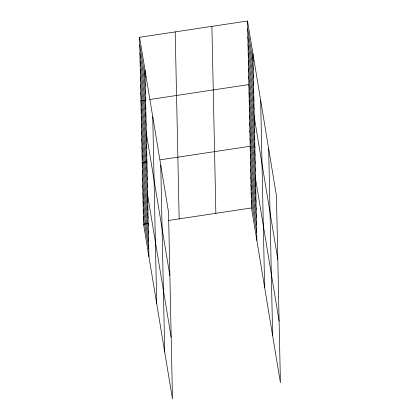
<?xml version="1.0" encoding="UTF-8"?>
<svg xmlns="http://www.w3.org/2000/svg" width="420" height="420" viewBox="0 0 420 420"><rect width="100%" height="100%" fill="white"/><g stroke="black" fill="none" stroke-linecap="round" stroke-linejoin="round"><path stroke-width="0.63" d="M139.587 37.28L168.52 212.047L172.478 399L143.551 224.238L139.587 37.28L247.522 21L276.449 195.762L280.413 382.72L251.48 207.953L247.522 21M146.024 100.081L140.936 100.847L169.869 275.609M149.84 99.503L248.866 84.562L277.798 259.329M147.331 161.774L142.244 162.54L171.171 337.307M160.052 159.852L250.173 146.26L279.106 321.022M143.551 224.238L148.638 223.466M168.352 220.495L251.48 207.953M247.69 28.943L253.066 61.42M247.858 36.892L253.234 69.363M248.026 44.835L253.402 77.311M248.194 52.784L253.57 85.255M248.362 60.727L253.738 93.203M248.53 68.675L253.906 101.147M248.698 76.618L254.074 109.09M249.029 92.274L254.405 124.751M249.191 99.986L254.567 132.463M249.354 107.698L254.73 140.175M249.522 115.411L254.898 147.887M249.685 123.123L255.061 155.6M249.847 130.835L255.224 163.306M250.01 138.547L255.386 171.019M250.336 153.972L255.712 186.443M250.499 161.684L255.875 194.156M250.661 169.397L256.037 201.868M250.824 177.103L256.2 209.58M250.992 184.816L256.368 217.292M251.155 192.528L256.531 225.005M251.317 200.24L256.694 232.717M139.755 45.229L145.131 77.7M139.923 53.172L145.299 85.648M140.091 61.121L145.467 93.592M140.259 69.064L145.635 101.54M140.432 77.012L145.808 109.484M140.6 84.956L145.976 117.427M140.768 92.899L146.144 125.375M141.099 108.559L146.475 141.031M141.262 116.272L146.638 148.743M141.424 123.984L146.8 156.455M141.587 131.696L146.963 164.167M141.75 139.403L147.126 171.88M141.913 147.116L147.289 179.592M142.076 154.828L147.452 187.304M142.406 170.252L147.782 202.729M142.569 177.965L147.945 210.436M142.732 185.677L148.108 218.148M142.895 193.389L148.271 225.86M143.057 201.101L148.433 233.572M143.22 208.814L148.596 241.285M143.383 216.526L148.759 248.997M268.679 148.806L272.638 335.764M260.668 100.427L264.632 287.385M252.898 53.471L256.856 240.429M211.901 26.371L215.864 213.328M175.203 31.91L179.167 218.862M160.745 165.091L164.708 352.044M152.738 116.713L156.697 303.665M144.963 69.757L148.927 256.709"/></g></svg>
